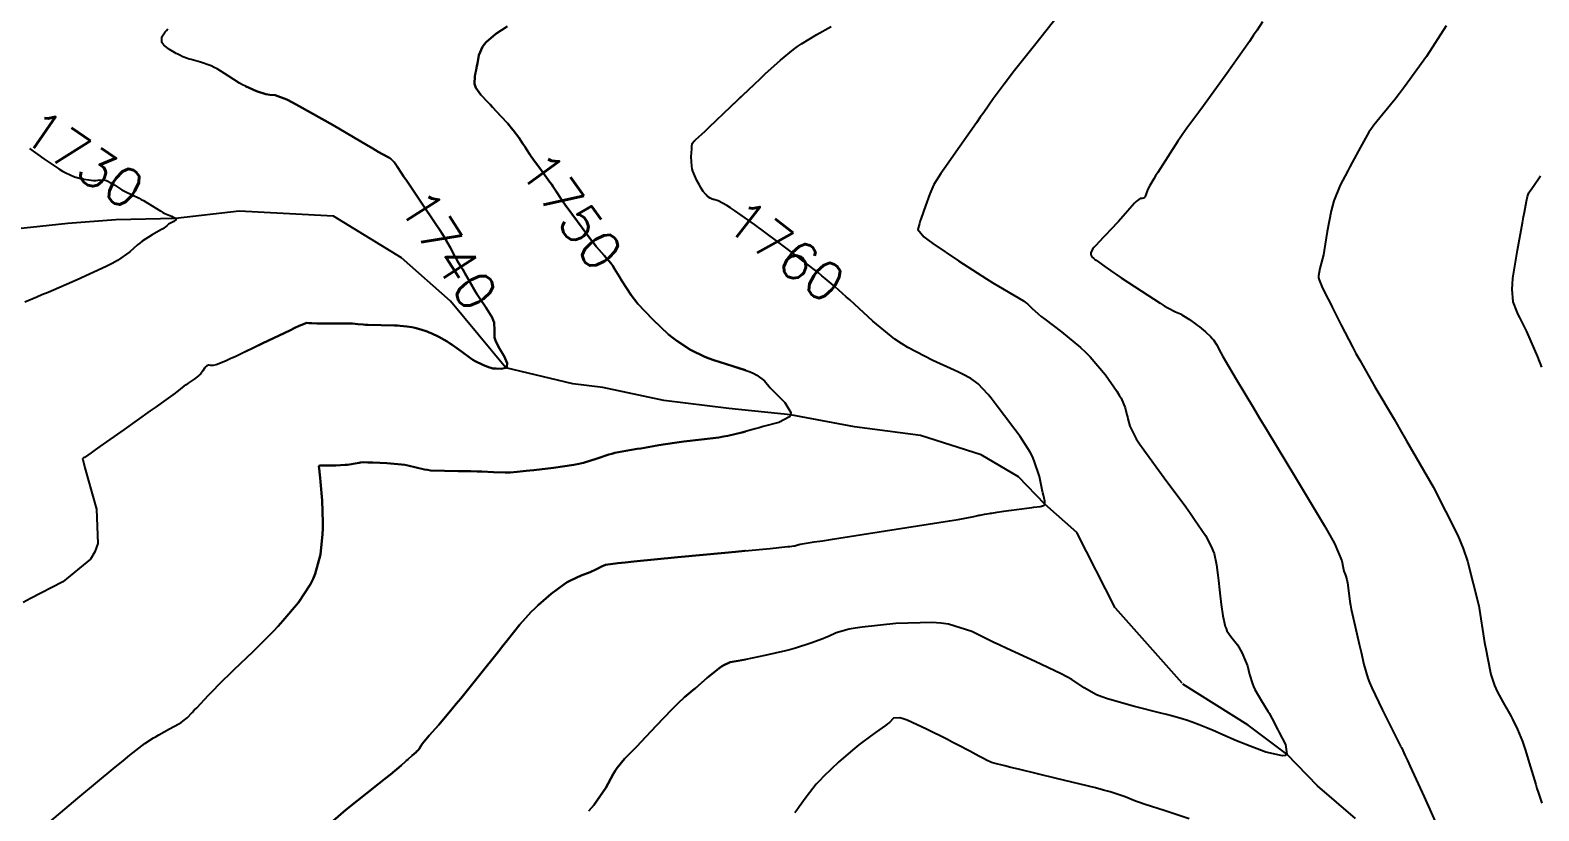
# Model space of a CAD drawing. Header units: metres. Extents: x 68 to 838477, y 94 to 1191015.
# Drawn here: x 837803.4 to 837954.3, y 1189594 to 1189672.1 of the extents above; entities that cross this region are included whole.
import ezdxf

# ---------------------------------------------------------------- set-up
doc = ezdxf.new("R2010")
doc.units = ezdxf.units.M
doc.header["$LTSCALE"] = 0.3
doc.layers.add('COTAS 10', color=1, linetype='Continuous')
doc.layers.add('DRENAJE', color=5, linetype='Continuous', lineweight=25)
doc.styles.get("Standard").update_dxf_attribs({"font": 'simplex.shx'})

msp = doc.modelspace()

# ---------------------------------------------------------------- linework, layer by layer
at = {"layer": 'COTAS 10'}
for points, elevation in [([(837906.09, 1189673.42), (837903.96, 1189670.73), (837901.71, 1189667.88), (837901.22, 1189667.25), (837900.79, 1189666.69), (837899.7, 1189665.22), (837898.76, 1189663.86), (837898.41, 1189663.37), (837898.03, 1189662.83), (837896.35, 1189660.44), (837894.79, 1189658.21), (837894.48, 1189657.76), (837894.23, 1189657.39), (837893.76, 1189656.66), (837893.56, 1189656.18), (837893.47, 1189655.96), (837893.38, 1189655.71), (837892.93, 1189654.5), (837892.49, 1189653.27), (837892.4, 1189653), (837892.33, 1189652.76), (837892.18, 1189652.15), (837892.77, 1189651.42), (837893.16, 1189651.11), (837893.65, 1189650.74), (837896.23, 1189649), (837899.04, 1189647.21), (837899.67, 1189646.82), (837900.24, 1189646.47), (837901.77, 1189645.56), (837902.72, 1189644.99), (837902.93, 1189644.84), (837903.12, 1189644.71), (837903.58, 1189644.28), (837904.21, 1189643.69), (837904.51, 1189643.45), (837904.86, 1189643.18), (837906.54, 1189641.9), (837908.44, 1189640.34), (837908.93, 1189639.88), (837909.39, 1189639.41), (837910.92, 1189637.61), (837912.08, 1189635.96), (837912.31, 1189635.58), (837912.51, 1189635.25), (837912.91, 1189634.31), (837913.07, 1189633.59), (837913.12, 1189633.39), (837913.17, 1189633.19), (837913.36, 1189632.46), (837914.01, 1189631.21), (837914.35, 1189630.69), (837914.76, 1189630.09), (837916.81, 1189627.28), (837918.96, 1189624.38), (837919.43, 1189623.72), (837919.85, 1189623.13), (837920.93, 1189621.52), (837921.55, 1189620.35), (837921.68, 1189620.03), (837921.79, 1189619.72), (837922.05, 1189618.6), (837922.18, 1189617.55), (837922.21, 1189617.28), (837922.24, 1189617.01), (837922.33, 1189616.1), (837922.43, 1189615.18), (837922.47, 1189614.9), (837922.51, 1189614.61), (837922.68, 1189613.48), (837922.91, 1189612.43), (837922.99, 1189612.2), (837923.08, 1189611.99), (837923.46, 1189611.42), (837923.88, 1189610.92), (837924, 1189610.75), (837924.12, 1189610.57), (837924.56, 1189609.8), (837924.95, 1189608.95), (837925.04, 1189608.71), (837925.12, 1189608.48), (837925.34, 1189607.62), (837925.62, 1189606.69), (837925.74, 1189606.41), (837925.88, 1189606.12), (837926.53, 1189604.99), (837927.18, 1189603.94), (837927.32, 1189603.7), (837927.45, 1189603.49), (837927.75, 1189602.93), (837928.05, 1189602.32), (837928.17, 1189602.08), (837928.3, 1189601.82), (837928.92, 1189600.6), (837929.06, 1189599.63), (837928.89, 1189599.52), (837928.64, 1189599.47), (837926.98, 1189599.85), (837924.96, 1189600.61), (837924.47, 1189600.8), (837924.02, 1189600.98), (837922.68, 1189601.56), (837921.64, 1189602.03), (837921.37, 1189602.15), (837921.12, 1189602.25), (837920.3, 1189602.59), (837919.59, 1189602.85), (837919.41, 1189602.92), (837919.22, 1189602.98), (837918.61, 1189603.19), (837917.52, 1189603.49), (837917.04, 1189603.61), (837916.48, 1189603.75), (837913.83, 1189604.41), (837911.13, 1189605.17), (837910.55, 1189605.37), (837910.04, 1189605.57), (837908.79, 1189606.28), (837907.56, 1189607.1), (837907.06, 1189607.38), (837906.5, 1189607.68), (837903.89, 1189608.91), (837901.07, 1189610.21), (837900.36, 1189610.54), (837899.7, 1189610.86), (837897.56, 1189611.92), (837895.24, 1189612.64), (837894.45, 1189612.75), (837893.59, 1189612.81), (837889.97, 1189612.71), (837886.59, 1189612.34), (837885.89, 1189612.24), (837885.29, 1189612.15), (837883.99, 1189611.79), (837883.22, 1189611.42), (837882.96, 1189611.31), (837882.68, 1189611.19), (837881.47, 1189610.74), (837879.94, 1189610.25), (837879.46, 1189610.12), (837878.94, 1189609.99), (837876.86, 1189609.51), (837874.95, 1189609.11), (837874.55, 1189609.03), (837874.2, 1189608.97), (837873.4, 1189608.83), (837872.77, 1189608.56), (837872.54, 1189608.4), (837872.27, 1189608.22), (837871.09, 1189607.27), (837869.92, 1189606.26), (837869.66, 1189606.04), (837869.43, 1189605.85), (837868.83, 1189605.35), (837868.15, 1189604.7), (837867.87, 1189604.42), (837867.54, 1189604.09), (837866.03, 1189602.5), (837864.45, 1189600.83), (837864.09, 1189600.45), (837863.76, 1189600.11), (837862.83, 1189599.16), (837862.11, 1189598.28), (837861.91, 1189597.98), (837861.71, 1189597.65), (837860.96, 1189596.27), (837859.77, 1189594.52), (837859.28, 1189593.96)], 1770), ([(837824.92, 1189666.48), (837824.94, 1189666.47), (837826.02, 1189666), (837826.96, 1189665.7), (837827.17, 1189665.65), (837827.36, 1189665.61), (837827.91, 1189665.58), (837829.05, 1189665.15), (837829.62, 1189664.86), (837830.3, 1189664.5), (837833.69, 1189662.57), (837837.03, 1189660.61), (837837.68, 1189660.24), (837838.21, 1189659.93), (837839.13, 1189659.41), (837839.27, 1189659.34), (837839.31, 1189659.32), (837839.34, 1189659.3), (837839.35, 1189659.29), (837839.48, 1189659.2), (837839.61, 1189659.08), (837839.68, 1189659.02), (837839.79, 1189658.89), (837839.9, 1189658.74), (837839.93, 1189658.69), (837839.96, 1189658.64), (837840.09, 1189658.44), (837840.54, 1189657.77), (837840.77, 1189657.42), (837841.05, 1189657), (837842.47, 1189654.92), (837843.98, 1189652.67), (837844.32, 1189652.15), (837844.62, 1189651.67), (837845.42, 1189650.3), (837845.91, 1189649.37), (837846.02, 1189649.17), (837846.13, 1189648.99), (837846.41, 1189648.55), (837846.68, 1189648.13), (837846.78, 1189647.96), (837846.88, 1189647.78), (837847.35, 1189646.92), (837847.93, 1189645.91), (837848.11, 1189645.63), (837848.29, 1189645.34), (837849.01, 1189644.3), (837849.61, 1189643.32), (837849.01, 1189644.3), (837848.29, 1189645.34), (837848.11, 1189645.63), (837847.93, 1189645.91), (837847.35, 1189646.92), (837846.88, 1189647.78), (837846.78, 1189647.96), (837846.68, 1189648.13), (837846.41, 1189648.55), (837846.13, 1189648.99), (837846.02, 1189649.17), (837845.91, 1189649.37), (837845.42, 1189650.3), (837844.62, 1189651.67), (837844.32, 1189652.15), (837843.98, 1189652.67), (837842.47, 1189654.92), (837841.05, 1189657), (837840.77, 1189657.42), (837840.54, 1189657.77), (837840.09, 1189658.44), (837839.96, 1189658.64), (837839.93, 1189658.69), (837839.9, 1189658.74), (837839.79, 1189658.89), (837839.68, 1189659.02), (837839.61, 1189659.08), (837839.48, 1189659.2), (837839.35, 1189659.29), (837839.34, 1189659.3), (837839.31, 1189659.32), (837839.27, 1189659.34), (837839.13, 1189659.41), (837838.21, 1189659.93), (837837.68, 1189660.24), (837837.03, 1189660.61), (837833.69, 1189662.57), (837830.3, 1189664.5), (837829.62, 1189664.86), (837829.05, 1189665.15), (837827.91, 1189665.58), (837827.36, 1189665.61), (837827.17, 1189665.65), (837826.96, 1189665.7), (837826.02, 1189666), (837824.94, 1189666.47), (837824.64, 1189666.63), (837824.33, 1189666.8), (837823.21, 1189667.52), (837822.1, 1189668.22), (837821.79, 1189668.37), (837821.49, 1189668.52), (837820.42, 1189668.89), (837819.51, 1189669.14), (837819.31, 1189669.2), (837819.13, 1189669.26), (837818.68, 1189669.42), (837818.29, 1189669.61), (837818.15, 1189669.69), (837817.99, 1189669.77), (837817.32, 1189670.14), (837816.75, 1189670.6), (837816.65, 1189670.73), (837816.58, 1189670.87), (837816.57, 1189671.41), (837816.89, 1189671.94), (837817.02, 1189672.07), (837817.18, 1189672.21)], 1740), ([(837851.1, 1189672.46), (837849.95, 1189671.71), (837848.99, 1189670.88), (837848.79, 1189670.66), (837848.62, 1189670.42), (837848.28, 1189669.59), (837848.12, 1189668.76), (837848.08, 1189668.53), (837848.03, 1189668.3), (837847.85, 1189667.5), (837847.83, 1189666.73), (837847.89, 1189666.52), (837847.97, 1189666.32), (837848.47, 1189665.61), (837849.19, 1189664.86), (837849.4, 1189664.64), (837849.62, 1189664.4), (837850.48, 1189663.49), (837851.15, 1189662.75), (837851.31, 1189662.57), (837851.51, 1189662.33), (837851.7, 1189662.1), (837852.27, 1189661.34), (837852.68, 1189660.72), (837852.77, 1189660.58), (837852.85, 1189660.46), (837853.05, 1189660.12), (837853.35, 1189659.66), (837853.5, 1189659.45), (837853.67, 1189659.21), (837854.52, 1189658.05), (837855.37, 1189656.89), (837855.55, 1189656.64), (837855.7, 1189656.42), (837856.03, 1189655.9), (837856.46, 1189655.25), (837856.66, 1189654.96), (837856.91, 1189654.61), (837858.12, 1189652.93), (837859.43, 1189651.19), (837859.73, 1189650.8), (837860.01, 1189650.45), (837860.8, 1189649.55), (837861.46, 1189648.78), (837861.65, 1189648.51), (837861.84, 1189648.22), (837862.33, 1189647.39), (837862.57, 1189646.99), (837863.5, 1189645.56), (837863.82, 1189645.14), (837864.17, 1189644.72), (837865.65, 1189643.12), (837867.24, 1189641.65), (837867.66, 1189641.31), (837868.06, 1189641), (837869.42, 1189640.1), (837870.86, 1189639.41), (837871.31, 1189639.23), (837871.78, 1189639.06), (837873.67, 1189638.47), (837875.39, 1189637.9), (837875.76, 1189637.74), (837876.08, 1189637.58), (837876.83, 1189637), (837877.41, 1189636.31), (837877.62, 1189636.08), (837877.85, 1189635.84), (837878.85, 1189634.82), (837879.45, 1189633.84), (837879.42, 1189633.61), (837879.32, 1189633.41), (837878.25, 1189632.84), (837876.7, 1189632.42), (837876.3, 1189632.31), (837875.9, 1189632.2), (837874.55, 1189631.82), (837873.15, 1189631.49), (837872.72, 1189631.42), (837872.28, 1189631.34), (837870.54, 1189631.12), (837868.76, 1189630.93), (837868.29, 1189630.86), (837867.83, 1189630.8), (837866.25, 1189630.55), (837864.82, 1189630.3), (837864.46, 1189630.24), (837864.11, 1189630.19), (837862.96, 1189630.01), (837861.88, 1189629.79), (837861.57, 1189629.71), (837861.26, 1189629.62), (837860.11, 1189629.21), (837858.73, 1189628.79), (837858.27, 1189628.69), (837857.78, 1189628.59), (837855.72, 1189628.29), (837853.78, 1189628.07), (837853.36, 1189628.03), (837853, 1189627.99), (837852.11, 1189627.88), (837851.4, 1189627.84), (837851.16, 1189627.83), (837850.89, 1189627.83), (837849.73, 1189627.87), (837848.58, 1189627.91), (837848.32, 1189627.92), (837848.09, 1189627.93), (837847.45, 1189627.95), (837846.76, 1189627.96), (837846.49, 1189627.96), (837846.19, 1189627.97), (837844.83, 1189627.98), (837843.44, 1189628.04), (837843.12, 1189628.08), (837842.83, 1189628.12), (837842.01, 1189628.33), (837841.18, 1189628.54), (837840.88, 1189628.59), (837840.54, 1189628.64), (837839.07, 1189628.75), (837837.68, 1189628.82), (837837.4, 1189628.83), (837837.17, 1189628.84), (837836.71, 1189628.85), (837836.48, 1189628.83), (837836.4, 1189628.82), (837836.31, 1189628.8), (837835.91, 1189628.71), (837835.32, 1189628.62), (837835.12, 1189628.6), (837834.9, 1189628.58), (837833.95, 1189628.53), (837833.06, 1189628.51), (837832.88, 1189628.51), (837832.73, 1189628.51), (837832.4, 1189628.51), (837832.29, 1189628.48), (837832.28, 1189628.46), (837832.27, 1189628.42), (837832.29, 1189628.23), (837832.38, 1189627.59), (837832.41, 1189627.28), (837832.44, 1189626.9), (837832.6, 1189625.02), (837832.68, 1189622.81), (837832.67, 1189622.22), (837832.64, 1189621.64), (837832.43, 1189619.62), (837831.91, 1189617.7), (837831.69, 1189617.17), (837831.43, 1189616.66), (837830.23, 1189614.82), (837828.68, 1189612.98), (837828.2, 1189612.45), (837827.7, 1189611.92), (837825.73, 1189609.96), (837824.92, 1189609.19)], 1750), ([(837874.92, 1189638.06), (837873.67, 1189638.47), (837871.78, 1189639.06), (837871.31, 1189639.23), (837870.86, 1189639.41), (837869.42, 1189640.1), (837868.06, 1189641), (837867.66, 1189641.31), (837867.24, 1189641.65), (837865.65, 1189643.12), (837864.17, 1189644.72), (837863.82, 1189645.14), (837863.5, 1189645.56), (837862.57, 1189646.99), (837862.33, 1189647.39), (837861.84, 1189648.22), (837861.65, 1189648.51), (837861.46, 1189648.78), (837860.8, 1189649.55), (837860.01, 1189650.45), (837859.73, 1189650.8), (837859.43, 1189651.19), (837858.12, 1189652.93), (837856.91, 1189654.61), (837856.66, 1189654.96), (837856.46, 1189655.25), (837856.03, 1189655.9), (837855.7, 1189656.42), (837855.55, 1189656.64), (837855.37, 1189656.89), (837854.52, 1189658.05), (837853.67, 1189659.21), (837853.5, 1189659.45), (837853.35, 1189659.66), (837853.05, 1189660.12), (837852.85, 1189660.46), (837852.77, 1189660.58), (837852.68, 1189660.72), (837852.27, 1189661.34), (837851.7, 1189662.1), (837851.51, 1189662.33), (837851.31, 1189662.57), (837851.15, 1189662.75), (837850.48, 1189663.49), (837849.62, 1189664.4), (837849.4, 1189664.64), (837849.19, 1189664.86), (837848.47, 1189665.61), (837847.97, 1189666.32), (837847.89, 1189666.52), (837847.83, 1189666.73), (837847.85, 1189667.5), (837848.03, 1189668.3), (837848.08, 1189668.53), (837848.12, 1189668.76), (837848.28, 1189669.59), (837848.62, 1189670.42), (837848.79, 1189670.66), (837848.99, 1189670.88), (837849.95, 1189671.71), (837851.1, 1189672.46)], 1750), ([(837874.92, 1189653.27), (837873.84, 1189654.04), (837873.42, 1189654.32), (837873.06, 1189654.56), (837872.21, 1189655), (837871.78, 1189655.13), (837871.69, 1189655.16), (837871.61, 1189655.19), (837871.39, 1189655.28), (837871.23, 1189655.39), (837871.19, 1189655.42), (837871.14, 1189655.46), (837870.96, 1189655.63), (837870.7, 1189655.96), (837870.61, 1189656.11), (837870.51, 1189656.27), (837870.29, 1189656.66), (837870.07, 1189657.05), (837869.68, 1189657.97), (837869.61, 1189658.23), (837869.56, 1189658.49), (837869.51, 1189659.43), (837869.55, 1189660.21), (837869.56, 1189660.36), (837869.57, 1189660.49), (837869.59, 1189660.71), (837869.62, 1189660.77), (837869.63, 1189660.79), (837869.65, 1189660.81), (837869.74, 1189660.92), (837869.85, 1189661.02), (837869.87, 1189661.05), (837869.9, 1189661.07), (837869.98, 1189661.14), (837870.55, 1189661.68), (837870.89, 1189662), (837871.31, 1189662.4), (837873.46, 1189664.44), (837875.83, 1189666.7), (837876.39, 1189667.22), (837876.91, 1189667.71), (837878.42, 1189669.1), (837879.73, 1189670.16), (837880.12, 1189670.44), (837880.52, 1189670.72), (837882.05, 1189671.65), (837883.5, 1189672.45)], 1760), ([(837926.62, 1189672.94), (837926.09, 1189672.08), (837925.75, 1189671.58), (837925.32, 1189670.96), (837923.06, 1189667.77), (837920.74, 1189664.53), (837920.27, 1189663.88), (837919.87, 1189663.34), (837919.07, 1189662.27), (837918.59, 1189661.61), (837918.39, 1189661.32), (837918.17, 1189660.99), (837917.16, 1189659.42), (837916.16, 1189657.84), (837915.95, 1189657.51), (837915.77, 1189657.22), (837915.37, 1189656.55), (837915.17, 1189656.19), (837915.13, 1189656.09), (837915.09, 1189656), (837914.99, 1189655.7), (837914.91, 1189655.46), (837914.88, 1189655.41), (837914.85, 1189655.36), (837914.74, 1189655.27), (837914.61, 1189655.23), (837914.57, 1189655.23), (837914.53, 1189655.23), (837914.41, 1189655.23), (837914.13, 1189655.05), (837914, 1189654.93), (837913.85, 1189654.78), (837913.12, 1189653.97), (837912.22, 1189652.95), (837911.96, 1189652.67), (837911.7, 1189652.39), (837910.72, 1189651.37), (837909.92, 1189650.51), (837909.77, 1189650.33), (837909.64, 1189650.17), (837909.46, 1189649.81), (837909.48, 1189649.62), (837909.49, 1189649.58), (837909.51, 1189649.54), (837909.57, 1189649.42), (837909.78, 1189649.24), (837909.88, 1189649.15), (837910.01, 1189649.06), (837910.62, 1189648.6), (837911.66, 1189647.87), (837912.06, 1189647.6), (837912.5, 1189647.3), (837914.49, 1189646), (837916.41, 1189644.77), (837916.81, 1189644.52), (837917.16, 1189644.32), (837917.95, 1189643.9), (837918.42, 1189643.69), (837918.57, 1189643.61), (837918.72, 1189643.52), (837919.33, 1189643.12), (837919.98, 1189642.66), (837920.15, 1189642.53), (837920.33, 1189642.4), (837920.95, 1189641.9), (837921.48, 1189641.39), (837921.61, 1189641.25), (837921.72, 1189641.11), (837922.03, 1189640.62), (837922.48, 1189639.8), (837922.68, 1189639.45), (837922.91, 1189639.05), (837924, 1189637.17), (837925.72, 1189634.29), (837926.34, 1189633.26), (837927.03, 1189632.12), (837930.05, 1189627.17), (837932.84, 1189622.5), (837933.38, 1189621.54), (837933.83, 1189620.72), (837934.58, 1189618.98), (837934.7, 1189618.27), (837934.74, 1189618.11), (837934.78, 1189617.96), (837934.93, 1189617.55), (837935.07, 1189617.12), (837935.11, 1189616.96), (837935.14, 1189616.78), (837935.22, 1189616.01), (837935.36, 1189614.92), (837935.43, 1189614.54), (837935.51, 1189614.14), (837935.89, 1189612.42), (837936.31, 1189610.66), (837936.4, 1189610.23), (837936.49, 1189609.83), (837936.76, 1189608.6), (837937.17, 1189607.26), (837937.35, 1189606.8), (837937.57, 1189606.29), (837938.6, 1189604.12), (837939.61, 1189602.11), (837939.81, 1189601.7), (837939.98, 1189601.37), (837940.31, 1189600.71), (837940.4, 1189600.51), (837940.42, 1189600.47), (837940.45, 1189600.42), (837940.52, 1189600.3), (837940.9, 1189599.48), (837941.12, 1189599), (837941.4, 1189598.41), (837942.8, 1189595.36), (837944.21, 1189592.25)], 1780), ([(837945.01, 1189672.51), (837943.05, 1189669.46), (837940.84, 1189666.43), (837940.34, 1189665.76), (837939.89, 1189665.18), (837938.67, 1189663.69), (837937.77, 1189662.58), (837937.52, 1189662.24), (837937.28, 1189661.87), (837936.42, 1189660.39), (837935.6, 1189658.84), (837935.38, 1189658.42), (837935.16, 1189658.01), (837934.41, 1189656.57), (837933.77, 1189655.01), (837933.62, 1189654.52), (837933.49, 1189654), (837933.1, 1189651.95), (837932.8, 1189650.03), (837932.72, 1189649.6), (837932.64, 1189649.23), (837932.36, 1189648.24), (837932.23, 1189647.52), (837932.25, 1189647.31), (837932.29, 1189647.09), (837932.62, 1189646.26), (837933.19, 1189645.17), (837933.39, 1189644.79), (837933.6, 1189644.37), (837934.49, 1189642.58), (837935.62, 1189640.4), (837935.98, 1189639.74), (837936.36, 1189639.06), (837937.88, 1189636.4), (837939.79, 1189633.15), (837940.4, 1189632.09), (837941.05, 1189630.98), (837943.7, 1189626.4), (837946.17, 1189621.52), (837946.69, 1189620.22), (837947.15, 1189618.94), (837948.26, 1189614.49), (837948.85, 1189610.8), (837948.99, 1189610.01), (837949.12, 1189609.31), (837949.48, 1189607.6), (837949.83, 1189606.52), (837949.96, 1189606.21), (837950.1, 1189605.91), (837950.7, 1189604.81), (837951.33, 1189603.72), (837951.49, 1189603.42), (837951.64, 1189603.13), (837952.15, 1189602.1), (837952.63, 1189600.91), (837952.77, 1189600.51), (837952.91, 1189600.09), (837953.45, 1189598.33), (837953.96, 1189596.6), (837954.08, 1189596.2), (837954.2, 1189595.82), (837954.56, 1189594.75)], 1790), ([(837831.18, 1189590.77), (837834.97, 1189594.06), (837838.21, 1189596.65), (837838.87, 1189597.17), (837839.42, 1189597.61), (837840.51, 1189598.52), (837840.92, 1189598.89), (837841.04, 1189598.99), (837841.16, 1189599.1), (837841.61, 1189599.49), (837842, 1189599.84), (837842.08, 1189599.93), (837842.15, 1189600), (837842.32, 1189600.22), (837842.42, 1189600.39), (837842.45, 1189600.44), (837842.49, 1189600.5), (837842.62, 1189600.69), (837842.96, 1189601.11), (837843.12, 1189601.3), (837843.31, 1189601.52), (837844.25, 1189602.59), (837845.56, 1189604.14), (837845.99, 1189604.66), (837846.45, 1189605.21), (837848.34, 1189607.56), (837850.22, 1189609.92), (837850.67, 1189610.48), (837851.1, 1189611.01), (837852.38, 1189612.6), (837853.51, 1189613.89), (837853.85, 1189614.23), (837854.19, 1189614.56), (837855.49, 1189615.69), (837856.78, 1189616.63), (837857.11, 1189616.84), (837857.43, 1189617.03), (837858.51, 1189617.53), (837859.39, 1189617.86), (837859.59, 1189617.94), (837859.77, 1189618.02), (837860.23, 1189618.24), (837860.54, 1189618.41), (837860.62, 1189618.45), (837860.7, 1189618.49), (837860.94, 1189618.58), (837862.18, 1189618.74), (837862.89, 1189618.82), (837863.75, 1189618.91), (837868.16, 1189619.34), (837872.88, 1189619.79), (837873.93, 1189619.89), (837874.88, 1189619.98), (837877.4, 1189620.23), (837878.87, 1189620.38), (837879.15, 1189620.41), (837879.38, 1189620.43), (837879.78, 1189620.48), (837879.84, 1189620.49), (837879.87, 1189620.5), (837879.95, 1189620.52), (837880.03, 1189620.54), (837880.07, 1189620.56), (837880.15, 1189620.58), (837880.27, 1189620.61), (837880.3, 1189620.62), (837880.41, 1189620.65), (837881.8, 1189620.88), (837882.62, 1189621), (837883.64, 1189621.17), (837888.93, 1189621.98), (837894.27, 1189622.82), (837895.32, 1189622.99), (837896.19, 1189623.13), (837897.78, 1189623.42), (837898.17, 1189623.52), (837898.28, 1189623.55), (837898.4, 1189623.57), (837898.83, 1189623.65), (837899.29, 1189623.72), (837899.43, 1189623.75), (837899.57, 1189623.77), (837900.1, 1189623.86), (837900.78, 1189623.96), (837901.01, 1189623.99), (837901.25, 1189624.03), (837902.29, 1189624.16), (837903.32, 1189624.28), (837903.55, 1189624.31), (837903.77, 1189624.34), (837904.39, 1189624.42), (837904.76, 1189624.53), (837904.82, 1189624.59), (837904.87, 1189624.65), (837904.88, 1189624.95), (837904.74, 1189625.55), (837904.68, 1189625.8), (837904.61, 1189626.08), (837904.32, 1189627.42), (837903.81, 1189628.98), (837903.62, 1189629.42), (837903.4, 1189629.85), (837902.39, 1189631.42), (837901.32, 1189632.84), (837901.07, 1189633.18), (837900.83, 1189633.5), (837900.11, 1189634.48), (837899.51, 1189635.25), (837899.36, 1189635.44), (837899.2, 1189635.62), (837898.68, 1189636.21), (837898.19, 1189636.69), (837898.06, 1189636.8), (837897.93, 1189636.91), (837897.48, 1189637.23), (837896.63, 1189637.67), (837896.24, 1189637.85), (837895.79, 1189638.06), (837893.65, 1189639.03), (837891.17, 1189640.33), (837890.52, 1189640.74), (837889.88, 1189641.18), (837887.68, 1189642.96), (837885.82, 1189644.67), (837885.39, 1189645.06), (837885.36, 1189645.09), (837885, 1189645.42), (837883.89, 1189646.41), (837882.9, 1189647.25), (837882.57, 1189647.52), (837882.23, 1189647.79), (837880.81, 1189648.9), (837879.1, 1189650.2), (837878.57, 1189650.6), (837878.02, 1189651.01), (837875.83, 1189652.63), (837873.84, 1189654.04), (837873.42, 1189654.32), (837873.06, 1189654.56), (837872.21, 1189655), (837871.78, 1189655.13), (837871.69, 1189655.16), (837871.61, 1189655.19), (837871.39, 1189655.28), (837871.23, 1189655.39), (837871.19, 1189655.42), (837871.14, 1189655.46), (837870.96, 1189655.63), (837870.7, 1189655.96), (837870.61, 1189656.11), (837870.51, 1189656.27), (837870.29, 1189656.66), (837870.07, 1189657.05), (837869.68, 1189657.97), (837869.61, 1189658.23), (837869.56, 1189658.49), (837869.51, 1189659.43), (837869.55, 1189660.21), (837869.56, 1189660.36), (837869.57, 1189660.49), (837869.59, 1189660.71), (837869.62, 1189660.77), (837869.63, 1189660.79), (837869.65, 1189660.81), (837869.74, 1189660.92), (837869.85, 1189661.02), (837869.87, 1189661.05), (837869.9, 1189661.07), (837869.98, 1189661.14), (837870.55, 1189661.68), (837870.89, 1189662), (837871.31, 1189662.4), (837873.46, 1189664.44), (837874.92, 1189665.84)], 1760), ([(837803.33, 1189660.24), (837804.76, 1189659.22), (837806.28, 1189658.2), (837806.63, 1189657.98), (837806.95, 1189657.8), (837807.83, 1189657.42), (837808.47, 1189657.26), (837808.63, 1189657.23), (837808.78, 1189657.19), (837809.28, 1189657.1), (837809.72, 1189657.06), (837809.84, 1189657.05), (837809.96, 1189657.06), (837810.38, 1189657.11), (837810.86, 1189657.08), (837811.02, 1189657.03), (837811.18, 1189656.97), (837811.86, 1189656.58), (837812.58, 1189656.12), (837812.78, 1189656.01), (837812.96, 1189655.91), (837813.61, 1189655.6), (837814.3, 1189655.28), (837814.51, 1189655.16), (837814.72, 1189655.04), (837815.59, 1189654.51), (837816.45, 1189653.98), (837816.67, 1189653.86), (837816.87, 1189653.76), (837817.54, 1189653.47), (837817.94, 1189653.26), (837817.98, 1189653.2), (837817.99, 1189653.14), (837817.75, 1189652.94), (837817.38, 1189652.75), (837817.3, 1189652.7), (837817.23, 1189652.66), (837817.08, 1189652.52), (837816.8, 1189652.3), (837816.65, 1189652.21), (837816.48, 1189652.1), (837815.6, 1189651.6), (837814.61, 1189650.97), (837814.36, 1189650.79), (837814.12, 1189650.61), (837813.36, 1189649.91), (837812.13, 1189649.04), (837811.6, 1189648.75), (837810.99, 1189648.43), (837808.09, 1189647.1), (837805.19, 1189645.85), (837804.58, 1189645.59), (837804.06, 1189645.37), (837802.87, 1189644.86)], 1730), ([(837954.57, 1189638.35), (837954.16, 1189639.41), (837953.06, 1189641.94), (837952.36, 1189643.32), (837952.21, 1189643.65), (837952.07, 1189643.96), (837951.69, 1189644.89), (837951.59, 1189646.16), (837951.62, 1189646.68), (837951.68, 1189647.28), (837952.12, 1189650.07), (837952.63, 1189652.82), (837952.74, 1189653.4), (837952.83, 1189653.89), (837953.05, 1189654.99), (837953.15, 1189655.46), (837953.17, 1189655.56), (837953.2, 1189655.64), (837953.26, 1189655.82), (837953.33, 1189655.92), (837953.36, 1189655.95), (837953.38, 1189655.99), (837953.5, 1189656.15), (837953.93, 1189656.77), (837954.16, 1189657.11), (837954.44, 1189657.51)], 1800), ([(837824.92, 1189639.92), (837826.67, 1189640.76), (837829.36, 1189642.04), (837829.88, 1189642.29), (837830.31, 1189642.49), (837831.08, 1189642.79), (837831.25, 1189642.78), (837831.3, 1189642.78), (837831.35, 1189642.78), (837831.58, 1189642.76), (837832.08, 1189642.75), (837832.31, 1189642.75), (837832.57, 1189642.74), (837833.84, 1189642.75), (837835.13, 1189642.75), (837835.4, 1189642.74), (837835.63, 1189642.73), (837836.16, 1189642.68), (837836.69, 1189642.62), (837836.92, 1189642.61), (837837.2, 1189642.59), (837838.5, 1189642.56), (837839.84, 1189642.53), (837840.14, 1189642.52), (837840.4, 1189642.5), (837841.08, 1189642.45), (837841.57, 1189642.36), (837841.72, 1189642.33), (837841.87, 1189642.29), (837842.45, 1189642.14), (837843.1, 1189641.93), (837843.29, 1189641.85), (837843.49, 1189641.77), (837844.26, 1189641.4), (837845.1, 1189640.93), (837845.34, 1189640.77), (837845.59, 1189640.6), (837846.53, 1189639.92), (837847.44, 1189639.26), (837847.67, 1189639.11), (837847.9, 1189638.97), (837848.66, 1189638.6), (837849.24, 1189638.36), (837849.36, 1189638.32), (837849.46, 1189638.29), (837849.65, 1189638.23), (837849.82, 1189638.23), (837849.9, 1189638.23), (837850, 1189638.22), (837850.49, 1189638.21), (837850.95, 1189638.29), (837851.03, 1189638.34), (837851.08, 1189638.41), (837851.1, 1189638.76), (837850.91, 1189639.25), (837850.83, 1189639.41), (837850.74, 1189639.57), (837850.32, 1189640.23), (837849.95, 1189640.95), (837849.89, 1189641.14), (837849.84, 1189641.34), (837849.84, 1189642.05), (837849.79, 1189642.83), (837849.71, 1189643.07), (837849.61, 1189643.32), (837849.71, 1189643.07), (837849.79, 1189642.83), (837849.84, 1189642.05), (837849.84, 1189641.34), (837849.89, 1189641.14), (837849.95, 1189640.95), (837850.32, 1189640.23), (837850.74, 1189639.57), (837850.83, 1189639.41), (837850.91, 1189639.25), (837851.1, 1189638.76), (837851.08, 1189638.41), (837851.03, 1189638.34), (837850.95, 1189638.29), (837850.49, 1189638.21), (837850, 1189638.22), (837849.9, 1189638.23), (837849.82, 1189638.23), (837849.65, 1189638.23), (837849.46, 1189638.29), (837849.36, 1189638.32), (837849.24, 1189638.36), (837848.66, 1189638.6), (837847.9, 1189638.97), (837847.67, 1189639.11), (837847.44, 1189639.26), (837846.53, 1189639.92), (837845.59, 1189640.6), (837845.34, 1189640.77), (837845.1, 1189640.93), (837844.26, 1189641.4), (837843.49, 1189641.77), (837843.29, 1189641.85), (837843.1, 1189641.93), (837842.45, 1189642.14), (837841.87, 1189642.29), (837841.72, 1189642.33), (837841.57, 1189642.36), (837841.08, 1189642.45), (837840.4, 1189642.5), (837840.14, 1189642.52), (837839.84, 1189642.53), (837838.5, 1189642.56), (837837.2, 1189642.59), (837836.92, 1189642.61), (837836.69, 1189642.62), (837836.16, 1189642.68), (837835.63, 1189642.73), (837835.4, 1189642.74), (837835.13, 1189642.75), (837833.84, 1189642.75), (837832.57, 1189642.74), (837832.31, 1189642.75), (837832.08, 1189642.75), (837831.58, 1189642.76), (837831.35, 1189642.78), (837831.3, 1189642.78), (837831.25, 1189642.78), (837831.08, 1189642.79), (837830.31, 1189642.49), (837829.88, 1189642.29), (837829.36, 1189642.04), (837826.67, 1189640.76), (837823.95, 1189639.45), (837823.4, 1189639.19), (837822.94, 1189638.98), (837822.01, 1189638.6), (837821.71, 1189638.54), (837821.64, 1189638.53), (837821.58, 1189638.52), (837821.42, 1189638.54), (837821.3, 1189638.56), (837821.27, 1189638.55), (837821.23, 1189638.55), (837821.07, 1189638.49), (837820.91, 1189638.36), (837820.86, 1189638.31), (837820.82, 1189638.25), (837820.65, 1189637.99), (837820.42, 1189637.68), (837820.33, 1189637.59), (837820.23, 1189637.5), (837819.79, 1189637.17), (837819.19, 1189636.75), (837818.99, 1189636.6), (837818.78, 1189636.45), (837817.89, 1189635.78), (837816.51, 1189634.77), (837815.99, 1189634.4), (837815.41, 1189633.98), (837812.81, 1189632.13), (837810.37, 1189630.42), (837809.9, 1189630.08), (837809.51, 1189629.81), (837808.83, 1189629.34), (837808.73, 1189629.28), (837808.71, 1189629.26), (837808.7, 1189629.25), (837808.66, 1189629.23), (837808.64, 1189629.2), (837808.64, 1189629.19), (837808.64, 1189629.18), (837808.65, 1189629.11), (837808.86, 1189628.3), (837809, 1189627.82), (837809.16, 1189627.23), (837810.02, 1189624.15), (837810.15, 1189620.71), (837809.86, 1189619.9), (837809.42, 1189619.14), (837806.66, 1189616.87), (837803.44, 1189615.2), (837802.71, 1189614.81)], 1740), ([(837804.51, 1189592.12), (837808.18, 1189595.22), (837811.91, 1189598.34), (837812.69, 1189598.98), (837813.36, 1189599.53), (837814.87, 1189600.7), (837815.74, 1189601.26), (837816, 1189601.42), (837816.27, 1189601.57), (837817.33, 1189602.16), (837818.28, 1189602.69), (837818.49, 1189602.81), (837818.66, 1189602.93), (837819.1, 1189603.28), (837819.59, 1189603.8), (837819.8, 1189604.03), (837820.05, 1189604.29), (837821.24, 1189605.53), (837822.78, 1189607.11), (837823.26, 1189607.58), (837823.75, 1189608.07), (837825.73, 1189609.96), (837827.7, 1189611.92), (837828.2, 1189612.45), (837828.68, 1189612.98), (837830.23, 1189614.82), (837831.43, 1189616.66), (837831.69, 1189617.17), (837831.91, 1189617.7), (837832.43, 1189619.62), (837832.64, 1189621.64), (837832.67, 1189622.22), (837832.68, 1189622.81), (837832.6, 1189625.02), (837832.44, 1189626.9), (837832.41, 1189627.28), (837832.38, 1189627.59), (837832.29, 1189628.23), (837832.27, 1189628.42), (837832.28, 1189628.46), (837832.29, 1189628.48), (837832.4, 1189628.51), (837832.73, 1189628.51), (837832.88, 1189628.51), (837833.06, 1189628.51), (837833.95, 1189628.53), (837834.9, 1189628.58), (837835.12, 1189628.6), (837835.32, 1189628.62), (837835.91, 1189628.71), (837836.31, 1189628.8), (837836.4, 1189628.82), (837836.48, 1189628.83), (837836.71, 1189628.85), (837837.17, 1189628.84), (837837.4, 1189628.83), (837837.68, 1189628.82), (837839.07, 1189628.75), (837840.54, 1189628.64), (837840.88, 1189628.59), (837841.18, 1189628.54), (837842.01, 1189628.33), (837842.83, 1189628.12), (837843.12, 1189628.08), (837843.44, 1189628.04), (837844.83, 1189627.98), (837846.19, 1189627.97), (837846.49, 1189627.96), (837846.76, 1189627.96), (837847.45, 1189627.95), (837848.09, 1189627.93), (837848.32, 1189627.92), (837848.58, 1189627.91), (837849.73, 1189627.87), (837850.89, 1189627.83), (837851.16, 1189627.83), (837851.4, 1189627.84), (837852.11, 1189627.88), (837853, 1189627.99), (837853.36, 1189628.03), (837853.78, 1189628.07), (837855.72, 1189628.29), (837857.78, 1189628.59), (837858.27, 1189628.69), (837858.73, 1189628.79), (837860.11, 1189629.21), (837861.26, 1189629.62), (837861.57, 1189629.71), (837861.88, 1189629.79), (837862.96, 1189630.01), (837864.11, 1189630.19), (837864.46, 1189630.24), (837864.82, 1189630.3), (837866.25, 1189630.55), (837867.83, 1189630.8), (837868.29, 1189630.86), (837868.76, 1189630.93), (837870.54, 1189631.12), (837872.28, 1189631.34), (837872.72, 1189631.42), (837873.15, 1189631.49), (837874.55, 1189631.82), (837874.92, 1189631.93)], 1750), ([(837874.92, 1189619.99), (837874.88, 1189619.98), (837873.93, 1189619.89), (837872.88, 1189619.79), (837868.16, 1189619.34), (837863.75, 1189618.91), (837862.89, 1189618.82), (837862.18, 1189618.74), (837860.94, 1189618.58), (837860.7, 1189618.49), (837860.62, 1189618.45), (837860.54, 1189618.41), (837860.23, 1189618.24), (837859.77, 1189618.02), (837859.59, 1189617.94), (837859.39, 1189617.86), (837858.51, 1189617.53), (837857.43, 1189617.03), (837857.11, 1189616.84), (837856.78, 1189616.63), (837855.49, 1189615.69), (837854.19, 1189614.56), (837853.85, 1189614.23), (837853.51, 1189613.89), (837852.38, 1189612.6), (837851.1, 1189611.01), (837850.67, 1189610.48), (837850.22, 1189609.92), (837848.34, 1189607.56), (837846.45, 1189605.21), (837845.99, 1189604.66), (837845.56, 1189604.14), (837844.25, 1189602.59), (837843.31, 1189601.52), (837843.12, 1189601.3), (837842.96, 1189601.11), (837842.62, 1189600.69), (837842.49, 1189600.5), (837842.45, 1189600.44), (837842.42, 1189600.39), (837842.32, 1189600.22), (837842.15, 1189600), (837842.08, 1189599.93), (837842, 1189599.84), (837841.61, 1189599.49), (837841.16, 1189599.1), (837841.04, 1189598.99), (837840.92, 1189598.89), (837840.51, 1189598.52), (837839.42, 1189597.61), (837838.87, 1189597.17), (837838.21, 1189596.65), (837834.97, 1189594.06), (837831.18, 1189590.77)], 1760), ([(837859.28, 1189593.96), (837859.77, 1189594.52), (837860.96, 1189596.27), (837861.71, 1189597.65), (837861.91, 1189597.98), (837862.11, 1189598.28), (837862.83, 1189599.16), (837863.76, 1189600.11), (837864.09, 1189600.45), (837864.45, 1189600.83), (837866.03, 1189602.5), (837867.54, 1189604.09), (837867.87, 1189604.42), (837868.15, 1189604.7), (837868.83, 1189605.35), (837869.43, 1189605.85), (837869.66, 1189606.04), (837869.92, 1189606.26), (837871.09, 1189607.27), (837872.27, 1189608.22), (837872.54, 1189608.4), (837872.77, 1189608.56), (837873.4, 1189608.83), (837874.2, 1189608.97), (837874.55, 1189609.03), (837874.92, 1189609.11)], 1770), ([(837919.31, 1189593.17), (837916.9, 1189593.97), (837914.81, 1189594.64), (837914.35, 1189594.8), (837913.94, 1189594.95), (837912.9, 1189595.36), (837911.41, 1189595.86), (837910.73, 1189596.04), (837909.92, 1189596.26), (837906.03, 1189597.22), (837902.22, 1189598.13), (837901.48, 1189598.31), (837900.87, 1189598.46), (837899.77, 1189598.74), (837899.53, 1189598.82), (837899.46, 1189598.85), (837899.39, 1189598.88), (837899.1, 1189599.02), (837898.65, 1189599.25), (837898.47, 1189599.34), (837898.27, 1189599.45), (837897.37, 1189599.93), (837896.06, 1189600.61), (837895.61, 1189600.84), (837895.12, 1189601.09), (837893.02, 1189602.15), (837891.09, 1189603.04), (837890.7, 1189603.18), (837890.38, 1189603.27), (837889.73, 1189603.24), (837889.32, 1189602.82), (837889.14, 1189602.67), (837888.93, 1189602.51), (837887.94, 1189601.81), (837886.66, 1189600.88), (837886.27, 1189600.57), (837885.86, 1189600.24), (837884.26, 1189598.86), (837882.72, 1189597.4), (837882.35, 1189597.01), (837882.01, 1189596.64), (837880.99, 1189595.35), (837880.29, 1189594.36), (837880.16, 1189594.18), (837880.05, 1189594.02), (837879.87, 1189593.78)], 1780)]:
    msp.add_lwpolyline(points, dxfattribs=dict(at, elevation=elevation))
at = {"layer": 'DRENAJE'}
for p, q in [((837824.29, 1189653.98), (837817.94, 1189653.26)), ((837833.73, 1189653.49), (837824.29, 1189653.98)), ((837807.16, 1189652.76), (837797.29, 1189651.7)), ((837811.96, 1189653.1), (837807.16, 1189652.76)), ((837817.94, 1189653.26), (837811.96, 1189653.1)), ((837840.52, 1189649.32), (837833.73, 1189653.49)), ((837845.42, 1189644.97), (837840.52, 1189649.32)), ((837850.95, 1189638.29), (837845.42, 1189644.97)), ((837857.65, 1189636.7), (837850.95, 1189638.29)), ((837860.65, 1189636.33), (837857.65, 1189636.7)), ((837866.75, 1189635.02), (837860.65, 1189636.33)), ((837873.25, 1189634.23), (837866.75, 1189635.02)), ((837879.42, 1189633.61), (837873.25, 1189634.23)), ((837885.84, 1189632.41), (837879.42, 1189633.61)), ((837892.44, 1189631.54), (837885.84, 1189632.41)), ((837898.49, 1189629.58), (837892.44, 1189631.54)), ((837902.24, 1189627.38), (837898.49, 1189629.58)), ((837904.87, 1189624.65), (837902.24, 1189627.38)), ((837908.05, 1189621.82), (837904.87, 1189624.65)), ((837911.9, 1189614.27), (837908.05, 1189621.82)), ((837911.9, 1189614.27), (837918.56, 1189606.78)), ((837925.2, 1189602.55), (837918.66, 1189606.66)), ((837929.06, 1189599.63), (837925.2, 1189602.55)), ((837932.15, 1189596.47), (837929.06, 1189599.63)), ((837935.92, 1189593.19), (837932.15, 1189596.47))]:
    msp.add_line(p, q, dxfattribs=at)

# ---------------------------------------------------------------- texts
at = {"layer": 'COTAS 10', "char_height": 3.8, "attachment_point": 7}
for s, insert, rotation in [('1730', (837802.3, 1189661.28, 1730), 325.6562), ('1750', (837852.14, 1189658.16, 1750), 306.0632), ('1750', (837852.14, 1189658.16, 1750), 306.0632), ('1740', (837840.11, 1189654.57, 1740), 302.7374), ('1740', (837840.11, 1189654.57, 1740), 302.7374), ('1760', (837872.62, 1189652.47, 1760), 322.4942), ('1760', (837872.62, 1189652.47, 1760), 322.4942)]:
    msp.add_mtext(s, dxfattribs=dict(at, insert=insert, rotation=rotation))

doc.saveas('drawing.dxf')
